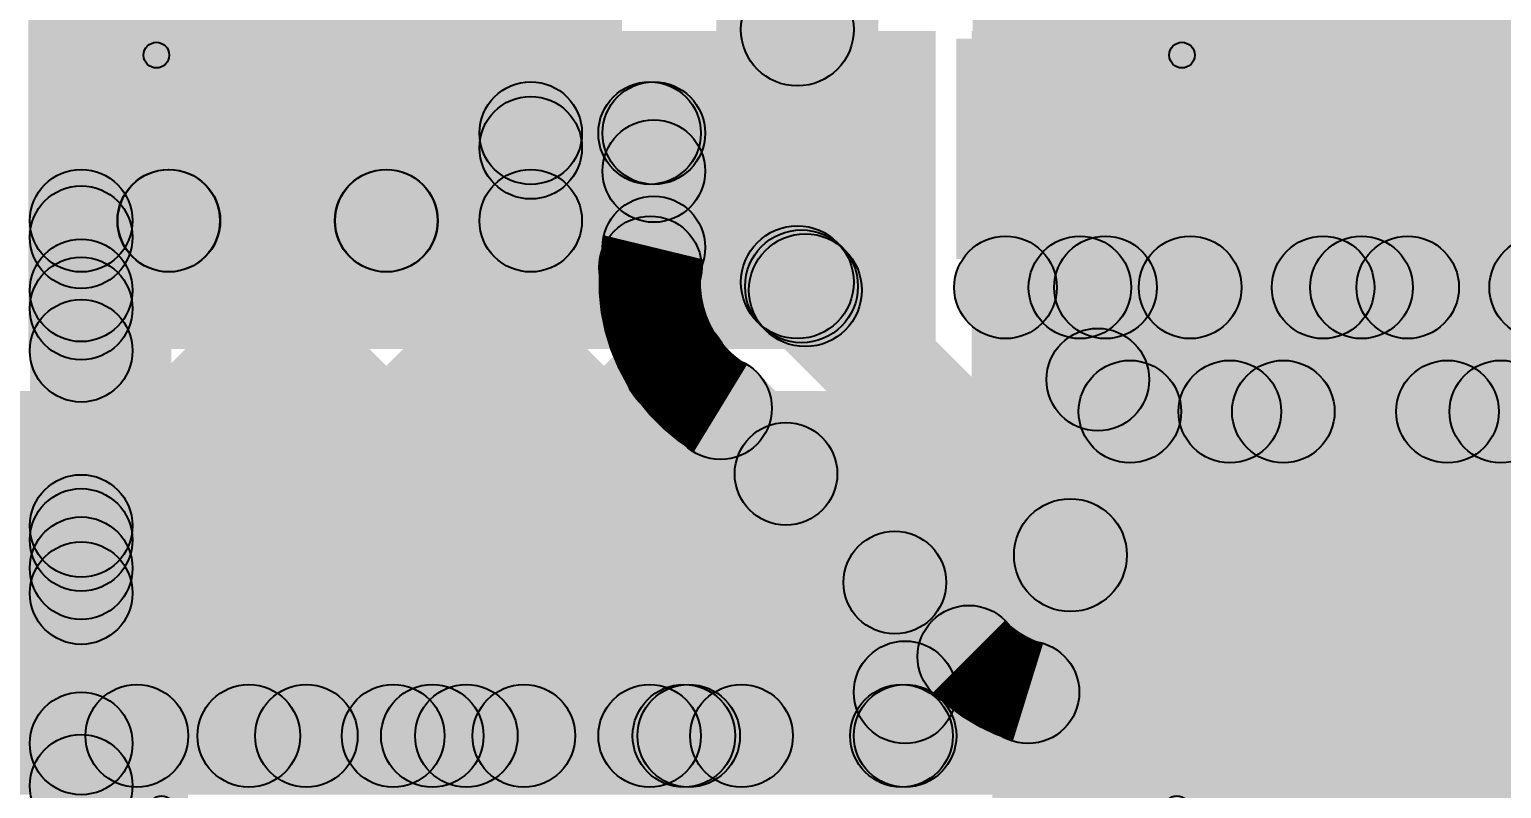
# Model space of a CAD drawing. Header units: millimetres. Extents: x 1.65 to 3.65, y 2.62 to 4.07.
# Drawn here: x 2.9002 to 3.1873, y 3.3682 to 3.5163 of the extents above; entities that cross this region are included whole.
import ezdxf

# ---------------------------------------------------------------- set-up
doc = ezdxf.new("R2010")
doc.units = ezdxf.units.MM
doc.header["$MEASUREMENT"] = 0
for name, color, linetype in [('BottomLayer', 5, 'Continuous'), ('BottomPaste', 16, 'Continuous'), ('BottomSolder', 6, 'Continuous'), ('TopLayer', 1, 'Continuous'), ('TopOverlay', 2, 'Continuous'), ('TopPaste', 8, 'Continuous'), ('TopSolder', 216, 'Continuous'), ('ViaHoleLayer', 16, 'Continuous')]:
    doc.layers.add(name, color=color, linetype=linetype)

# ---------------------------------------------------------------- blocks, each defined once
blk = doc.blocks.new('8_SOIC_47')
at = {"layer": 'TopLayer'}
for points in [[(-0.13681, 0.08681), (-0.07579, 0.08681), (-0.07579, 0.06319), (-0.13681, 0.06319)], [(0.07579, 0.08681), (0.13681, 0.08681), (0.13681, 0.06319), (0.07579, 0.06319)], [(-0.13681, 0.03681), (-0.07579, 0.03681), (-0.07579, 0.01319), (-0.13681, 0.01319)], [(0.07579, 0.03681), (0.13681, 0.03681), (0.13681, 0.01319), (0.07579, 0.01319)], [(-0.13681, -0.01319), (-0.07579, -0.01319), (-0.07579, -0.03681), (-0.13681, -0.03681)], [(0.07579, -0.01319), (0.13681, -0.01319), (0.13681, -0.03681), (0.07579, -0.03681)], [(-0.13681, -0.06319), (-0.07579, -0.06319), (-0.07579, -0.08681), (-0.13681, -0.08681)], [(0.07579, -0.06319), (0.13681, -0.06319), (0.13681, -0.08681), (0.07579, -0.08681)]]:
    blk.add_hatch(color=1, dxfattribs=at).paths.add_polyline_path(points)
at = {"layer": 'TopOverlay'}
h = blk.add_hatch(color=2, dxfattribs=at)
edge = h.paths.add_edge_path()
edge.add_arc((-0.09412, 0.101), 0.0025, 0, 360)
h = blk.add_hatch(color=2, dxfattribs=at)
edge = h.paths.add_edge_path()
edge.add_arc((-0.08588, 0.101), 0.0025, 0, 360)
h = blk.add_hatch(color=2, dxfattribs=at)
edge = h.paths.add_edge_path()
edge.add_arc((-0.074, 0.1), 0.0025, 0, 360)
for points in [[(0.07302, 0.1015), (0.07298, 0.0965), (-0.07402, 0.0975), (-0.07398, 0.1025)], [(-0.07398, -0.1025), (-0.07402, -0.0975), (0.07298, -0.0965), (0.07302, -0.1015)]]:
    blk.add_hatch(color=2, dxfattribs=at).paths.add_polyline_path(points)
h = blk.add_hatch(color=2, dxfattribs=at)
edge = h.paths.add_edge_path()
edge.add_arc((0.073, 0.099), 0.0025, 0, 360)
h = blk.add_hatch(color=2, dxfattribs=at)
edge = h.paths.add_edge_path()
edge.add_arc((-0.074, -0.1), 0.0025, 0, 360)
h = blk.add_hatch(color=2, dxfattribs=at)
edge = h.paths.add_edge_path()
edge.add_arc((0.073, -0.099), 0.0025, 0, 360)
at = {"layer": 'TopPaste'}
for points in [[(-0.13681, 0.08681), (-0.07579, 0.08681), (-0.07579, 0.06319), (-0.13681, 0.06319)], [(0.07579, 0.08681), (0.13681, 0.08681), (0.13681, 0.06319), (0.07579, 0.06319)], [(-0.13681, 0.03681), (-0.07579, 0.03681), (-0.07579, 0.01319), (-0.13681, 0.01319)], [(0.07579, 0.03681), (0.13681, 0.03681), (0.13681, 0.01319), (0.07579, 0.01319)], [(-0.13681, -0.01319), (-0.07579, -0.01319), (-0.07579, -0.03681), (-0.13681, -0.03681)], [(0.07579, -0.01319), (0.13681, -0.01319), (0.13681, -0.03681), (0.07579, -0.03681)], [(-0.13681, -0.06319), (-0.07579, -0.06319), (-0.07579, -0.08681), (-0.13681, -0.08681)], [(0.07579, -0.06319), (0.13681, -0.06319), (0.13681, -0.08681), (0.07579, -0.08681)]]:
    blk.add_hatch(color=8, dxfattribs=at).paths.add_polyline_path(points)
at = {"layer": 'TopSolder'}
for points in [[(-0.14081, 0.09081), (-0.07179, 0.09081), (-0.07179, 0.05919), (-0.14081, 0.05919)], [(0.07179, 0.09081), (0.14081, 0.09081), (0.14081, 0.05919), (0.07179, 0.05919)], [(-0.14081, 0.04081), (-0.07179, 0.04081), (-0.07179, 0.00919), (-0.14081, 0.00919)], [(0.07179, 0.04081), (0.14081, 0.04081), (0.14081, 0.00919), (0.07179, 0.00919)], [(-0.14081, -0.00919), (-0.07179, -0.00919), (-0.07179, -0.04081), (-0.14081, -0.04081)], [(0.07179, -0.00919), (0.14081, -0.00919), (0.14081, -0.04081), (0.07179, -0.04081)], [(-0.14081, -0.05919), (-0.07179, -0.05919), (-0.07179, -0.09081), (-0.14081, -0.09081)], [(0.07179, -0.05919), (0.14081, -0.05919), (0.14081, -0.09081), (0.07179, -0.09081)]]:
    blk.add_hatch(color=216, dxfattribs=at).paths.add_polyline_path(points)
at = {"layer": 'TopOverlay', "const_width": 0.005}
blk.add_lwpolyline([(-0.08588, 0.101, 1), (-0.09412, 0.101, 1)], format="xyb", close=True, dxfattribs=at)
at = {"layer": 'TopOverlay'}
for centre in [(-0.09412, 0.101), (-0.08588, 0.101), (-0.074, 0.1), (0.073, 0.099), (-0.074, -0.1), (0.073, -0.099)]:
    blk.add_circle(centre, 0.0025, dxfattribs=at)
blk = doc.blocks.new('RES_0603_B_50')
at = {"layer": 'BottomLayer'}
for points in [[(-0.045, -0.0175), (-0.045, 0.0175), (-0.015, 0.0175), (-0.015, -0.0175)], [(0.015, -0.0175), (0.015, 0.0175), (0.045, 0.0175), (0.045, -0.0175)]]:
    blk.add_hatch(color=5, dxfattribs=at).paths.add_polyline_path(points)
at = {"layer": 'BottomPaste'}
for points in [[(-0.045, -0.0175), (-0.045, 0.0175), (-0.015, 0.0175), (-0.015, -0.0175)], [(0.015, -0.0175), (0.015, 0.0175), (0.045, 0.0175), (0.045, -0.0175)]]:
    blk.add_hatch(color=16, dxfattribs=at).paths.add_polyline_path(points)
at = {"layer": 'BottomSolder'}
for points in [[(-0.049, -0.0215), (-0.049, 0.0215), (-0.011, 0.0215), (-0.011, -0.0215)], [(0.011, -0.0215), (0.011, 0.0215), (0.049, 0.0215), (0.049, -0.0215)]]:
    blk.add_hatch(color=6, dxfattribs=at).paths.add_polyline_path(points)
blk = doc.blocks.new('RES_0603_B_51')
at = {"layer": 'BottomLayer'}
for points in [[(-0.045, -0.0175), (-0.045, 0.0175), (-0.015, 0.0175), (-0.015, -0.0175)], [(0.015, -0.0175), (0.015, 0.0175), (0.045, 0.0175), (0.045, -0.0175)]]:
    blk.add_hatch(color=5, dxfattribs=at).paths.add_polyline_path(points)
at = {"layer": 'BottomPaste'}
for points in [[(-0.045, -0.0175), (-0.045, 0.0175), (-0.015, 0.0175), (-0.015, -0.0175)], [(0.015, -0.0175), (0.015, 0.0175), (0.045, 0.0175), (0.045, -0.0175)]]:
    blk.add_hatch(color=16, dxfattribs=at).paths.add_polyline_path(points)
at = {"layer": 'BottomSolder'}
for points in [[(-0.049, -0.0215), (-0.049, 0.0215), (-0.011, 0.0215), (-0.011, -0.0215)], [(0.011, -0.0215), (0.011, 0.0215), (0.049, 0.0215), (0.049, -0.0215)]]:
    blk.add_hatch(color=6, dxfattribs=at).paths.add_polyline_path(points)
blk = doc.blocks.new('CAP_0603_B_59')
at = {"layer": 'BottomLayer'}
for points in [[(-0.045, -0.0175), (-0.045, 0.0175), (-0.015, 0.0175), (-0.015, -0.0175)], [(0.015, -0.0175), (0.015, 0.0175), (0.045, 0.0175), (0.045, -0.0175)]]:
    blk.add_hatch(color=5, dxfattribs=at).paths.add_polyline_path(points)
at = {"layer": 'BottomPaste'}
for points in [[(-0.045, -0.0175), (-0.045, 0.0175), (-0.015, 0.0175), (-0.015, -0.0175)], [(0.015, -0.0175), (0.015, 0.0175), (0.045, 0.0175), (0.045, -0.0175)]]:
    blk.add_hatch(color=16, dxfattribs=at).paths.add_polyline_path(points)
at = {"layer": 'BottomSolder'}
for points in [[(-0.04736, -0.01986), (-0.04736, 0.01986), (-0.01264, 0.01986), (-0.01264, -0.01986)], [(0.01264, -0.01986), (0.01264, 0.01986), (0.04736, 0.01986), (0.04736, -0.01986)]]:
    blk.add_hatch(color=6, dxfattribs=at).paths.add_polyline_path(points)

msp = doc.modelspace()

# ---------------------------------------------------------------- hatches: boundary and pattern name
at = {"layer": 'BottomLayer'}
for points in [[(2.9, 3.49), (2.995, 3.49), (2.995, 3.535), (2.9, 3.535)], [(2.9, 3.454), (3.077, 3.454), (3.077, 3.516), (2.9, 3.516)], [(3.084, 3.434), (3.24, 3.434), (3.24, 3.516), (3.084, 3.516)], [(3.178, 3.261), (3.339, 3.261), (3.339, 3.516), (3.178, 3.516)], [(2.822, 3.367), (3.22, 3.367), (3.22, 3.4458), (2.822, 3.4458)]]:
    msp.add_hatch(color=5, dxfattribs=at).paths.add_polyline_path(points)
h = msp.add_hatch(color=5, dxfattribs=at)
edge = h.paths.add_edge_path()
edge.add_arc((3.05, 3.467), 0.01181, 0, 360)
at = {"layer": 'TopLayer'}
for points in [[(2.9201, 3.496), (2.981, 3.496), (2.981, 3.67), (2.9201, 3.67)], [(3.086, 3.483), (3.143, 3.483), (3.143, 3.615), (3.086, 3.615)], [(3.1221, 3.483), (3.275, 3.483), (3.275, 3.568), (3.1221, 3.568)], [(3.061, 3.467), (3.039, 3.467), (3.039, 3.5163), (3.061, 3.5163)], [(2.998, 3.48609), (2.998, 3.50609), (3.02119, 3.50609), (3.02119, 3.48609)], [(2.99093, 3.48617), (3.00507, 3.50031), (3.02841, 3.47698), (3.01426, 3.46283)], [(2.9174, 3.36995), (2.90326, 3.38409), (3.01493, 3.49576), (3.02907, 3.48162)], [(3.008, 3.479), (2.988, 3.479), (2.988, 3.49609), (3.008, 3.49609)], [(3.032, 3.47379), (3.012, 3.47379), (3.012, 3.49609), (3.032, 3.49609)], [(2.91033, 3.469), (2.91033, 3.489), (2.998, 3.489), (2.998, 3.469)], [(2.9174, 3.4548), (2.90326, 3.46895), (2.92039, 3.48607), (2.93453, 3.47193)], [(2.9174, 3.41238), (2.90326, 3.42652), (2.96281, 3.48607), (2.97695, 3.47193)], [(2.92032, 3.47193), (2.93446, 3.48607), (3.03495, 3.38558), (3.0208, 3.37144)], [(2.96274, 3.47193), (2.97688, 3.48607), (3.07737, 3.38558), (3.06323, 3.37144)], [(2.92033, 3.47579), (2.90033, 3.47579), (2.90033, 3.479), (2.92033, 3.479)], [(2.92033, 3.46541), (2.90033, 3.46541), (2.90033, 3.47579), (2.92033, 3.47579)], [(2.92033, 3.46541), (2.90033, 3.46541), (2.90033, 3.47579), (2.92033, 3.47579)], [(3.04222, 3.45922), (3.05778, 3.47478), (3.05859, 3.47397), (3.04303, 3.45841)], [(3.04303, 3.45841), (3.05859, 3.47397), (3.05934, 3.47322), (3.04378, 3.45766)], [(3.0906, 3.456), (3.0906, 3.476), (3.1051, 3.476), (3.1051, 3.456)], [(3.1051, 3.456), (3.1051, 3.476), (3.16, 3.476), (3.16, 3.456)], [(3.1051, 3.456), (3.1051, 3.476), (3.16, 3.476), (3.16, 3.456)], [(3.16, 3.456), (3.16, 3.476), (3.292, 3.476), (3.292, 3.456)], [(3.04378, 3.45766), (3.05934, 3.47322), (3.11103, 3.42153), (3.09547, 3.40597)], [(3.08353, 3.45893), (3.09767, 3.47307), (3.12192, 3.44882), (3.10778, 3.43468)], [(3.11566, 3.44093), (3.10152, 3.45508), (3.11952, 3.47307), (3.13366, 3.45893)], [(3.10302, 3.45893), (3.11716, 3.47307), (3.14141, 3.44882), (3.12727, 3.43468)], [(3.15184, 3.43468), (3.13769, 3.44882), (3.16194, 3.47307), (3.17609, 3.45893)], [(3.14545, 3.45893), (3.15959, 3.47307), (3.18384, 3.44882), (3.1697, 3.43468)], [(3.19426, 3.43468), (3.18012, 3.44882), (3.20437, 3.47307), (3.21851, 3.45893)], [(2.92033, 3.41673), (2.90033, 3.41673), (2.90033, 3.46541), (2.92033, 3.46541)], [(2.90326, 3.44656), (2.9174, 3.4607), (2.99252, 3.38558), (2.97838, 3.37144)], [(2.96132, 3.37144), (2.94718, 3.38558), (3.01925, 3.45766), (3.03339, 3.44351)], [(3.11485, 3.43175), (3.11485, 3.45175), (3.3355, 3.45175), (3.3355, 3.43175)], [(3.02793, 3.43533), (3.04207, 3.44947), (3.09052, 3.40102), (3.07638, 3.38688)], [(3.00375, 3.37144), (2.9896, 3.38558), (3.04071, 3.43669), (3.05485, 3.42255)], [(3.10325, 3.40275), (3.10325, 3.42475), (3.375, 3.42475), (3.375, 3.40275)], [(2.92033, 3.40635), (2.90033, 3.40635), (2.90033, 3.41673), (2.92033, 3.41673)], [(2.92033, 3.40635), (2.90033, 3.40635), (2.90033, 3.41673), (2.92033, 3.41673)], [(2.90326, 3.40413), (2.9174, 3.41827), (2.95009, 3.38558), (2.93595, 3.37144)], [(3.04617, 3.37144), (3.03203, 3.38558), (3.06192, 3.41548), (3.07607, 3.40134)], [(2.92033, 3.35768), (2.90033, 3.35768), (2.90033, 3.40635), (2.92033, 3.40635)], [(3.071, 3.377), (3.071, 3.397), (3.09498, 3.397), (3.09498, 3.377)], [(2.92119, 3.36851), (2.92119, 3.38851), (2.97119, 3.38851), (2.97119, 3.36851)], [(2.97119, 3.36851), (2.97119, 3.38851), (2.97881, 3.38851), (2.97881, 3.36851)], [(2.97119, 3.36851), (2.97119, 3.38851), (2.97881, 3.38851), (2.97881, 3.36851)], [(2.97881, 3.36851), (2.97881, 3.38851), (3.02119, 3.38851), (3.02119, 3.36851)], [(3.02119, 3.36851), (3.02119, 3.38851), (3.02881, 3.38851), (3.02881, 3.36851)], [(3.02119, 3.36851), (3.02119, 3.38851), (3.02881, 3.38851), (3.02881, 3.36851)], [(3.02881, 3.36851), (3.02881, 3.38851), (3.071, 3.38851), (3.071, 3.36851)], [(3.081, 3.37851), (3.061, 3.37851), (3.061, 3.387), (3.081, 3.387)], [(2.93119, 3.29136), (2.91119, 3.29136), (2.91119, 3.37851), (2.93119, 3.37851)], [(2.90326, 3.36171), (2.9174, 3.37585), (2.92826, 3.36499), (2.91412, 3.35085)], [(2.90326, 3.36171), (2.9174, 3.37585), (2.92826, 3.36499), (2.91412, 3.35085)], [(3.088, 3.241), (3.297, 3.241), (3.297, 3.37), (3.088, 3.37)]]:
    msp.add_hatch(color=1, dxfattribs=at).paths.add_polyline_path(points)
h = msp.add_hatch(color=1, dxfattribs=at)
edge = h.paths.add_edge_path()
edge.add_arc((3.05, 3.5163), 0.011, 0, 360)
h = msp.add_hatch(color=1, dxfattribs=at)
edge = h.paths.add_edge_path()
edge.add_arc((2.998, 3.49609), 0.01, 0, 360)
h = msp.add_hatch(color=1, dxfattribs=at)
edge = h.paths.add_edge_path()
edge.add_arc((2.998, 3.49609), 0.01, 0, 360)
h = msp.add_hatch(color=1, dxfattribs=at)
edge = h.paths.add_edge_path()
edge.add_arc((3.02119, 3.49609), 0.01, 0, 360)
h = msp.add_hatch(color=1, dxfattribs=at)
edge = h.paths.add_edge_path()
edge.add_arc((3.022, 3.49609), 0.01, 0, 360)
h = msp.add_hatch(color=1, dxfattribs=at)
edge = h.paths.add_edge_path()
edge.add_arc((2.998, 3.49324), 0.01, 0, 360)
h = msp.add_hatch(color=1, dxfattribs=at)
edge = h.paths.add_edge_path()
edge.add_arc((3.022, 3.48869), 0.01, 0, 360)
h = msp.add_hatch(color=1, dxfattribs=at)
edge = h.paths.add_edge_path()
edge.add_arc((2.91033, 3.479), 0.01, 0, 360)
h = msp.add_hatch(color=1, dxfattribs=at)
edge = h.paths.add_edge_path()
edge.add_arc((2.91033, 3.479), 0.01, 0, 360)
h = msp.add_hatch(color=1, dxfattribs=at)
edge = h.paths.add_edge_path()
edge.add_arc((2.92739, 3.479), 0.01, 0, 360)
h = msp.add_hatch(color=1, dxfattribs=at)
edge = h.paths.add_edge_path()
edge.add_arc((2.92746, 3.479), 0.01, 0, 360)
h = msp.add_hatch(color=1, dxfattribs=at)
edge = h.paths.add_edge_path()
edge.add_arc((2.96981, 3.479), 0.01, 0, 360)
h = msp.add_hatch(color=1, dxfattribs=at)
edge = h.paths.add_edge_path()
edge.add_arc((2.96988, 3.479), 0.01, 0, 360)
h = msp.add_hatch(color=1, dxfattribs=at)
edge = h.paths.add_edge_path()
edge.add_arc((2.998, 3.479), 0.01, 0, 360)
h = msp.add_hatch(color=1, dxfattribs=at)
edge = h.paths.add_edge_path()
edge.add_arc((2.998, 3.479), 0.01, 0, 360)
h = msp.add_hatch(color=1, dxfattribs=at)
edge = h.paths.add_edge_path()
edge.add_arc((2.91033, 3.47579), 0.01, 0, 360)
h = msp.add_hatch(color=1, dxfattribs=at)
edge = h.paths.add_edge_path()
edge.add_arc((2.91033, 3.47579), 0.01, 0, 360)
h = msp.add_hatch(color=1, dxfattribs=at)
edge = h.paths.add_edge_path()
edge.add_arc((2.91033, 3.47579), 0.01, 0, 360)
h = msp.add_hatch(color=1, dxfattribs=at)
edge = h.paths.add_edge_path()
edge.add_arc((3.022, 3.47379), 0.01, 0, 360)
h = msp.add_hatch(color=1, dxfattribs=at)
edge = h.paths.add_edge_path()
edge.add_arc((3.022, 3.47379), 0.01, 0, 360)
h = msp.add_hatch(color=1, dxfattribs=at)
edge = h.paths.add_edge_path()
edge.add_arc((3.02134, 3.4699), 0.01, 0, 360)
h = msp.add_hatch(color=1, dxfattribs=at)
edge = h.paths.add_edge_path()
edge.add_arc((3.05, 3.467), 0.01181, 0, 360)
h = msp.add_hatch(color=1, dxfattribs=at)
edge = h.paths.add_edge_path()
edge.add_arc((3.05, 3.467), 0.011, 0, 360)
h = msp.add_hatch(color=1, dxfattribs=at)
edge = h.paths.add_edge_path()
edge.add_arc((3.05, 3.467), 0.011, 0, 360)
h = msp.add_hatch(color=1, dxfattribs=at)
edge = h.paths.add_edge_path()
edge.add_arc((3.05081, 3.46619), 0.011, 0, 360)
h = msp.add_hatch(color=1, dxfattribs=at)
edge = h.paths.add_edge_path()
edge.add_arc((3.05081, 3.46619), 0.011, 0, 360)
h = msp.add_hatch(color=1, dxfattribs=at)
edge = h.paths.add_edge_path()
edge.add_arc((2.91033, 3.46541), 0.01, 0, 360)
h = msp.add_hatch(color=1, dxfattribs=at)
edge = h.paths.add_edge_path()
edge.add_arc((2.91033, 3.46541), 0.01, 0, 360)
h = msp.add_hatch(color=1, dxfattribs=at)
edge = h.paths.add_edge_path()
edge.add_arc((2.91033, 3.46541), 0.01, 0, 360)
h = msp.add_hatch(color=1, dxfattribs=at)
edge = h.paths.add_edge_path()
edge.add_arc((3.05156, 3.46544), 0.011, 0, 360)
h = msp.add_hatch(color=1, dxfattribs=at)
edge = h.paths.add_edge_path()
edge.add_arc((3.05156, 3.46544), 0.011, 0, 360)
h = msp.add_hatch(color=1, dxfattribs=at)
edge = h.paths.add_edge_path()
edge.add_arc((3.0906, 3.466), 0.01, 0, 360)
h = msp.add_hatch(color=1, dxfattribs=at)
edge = h.paths.add_edge_path()
edge.add_arc((3.0906, 3.466), 0.01, 0, 360)
h = msp.add_hatch(color=1, dxfattribs=at)
edge = h.paths.add_edge_path()
edge.add_arc((3.1051, 3.466), 0.01, 0, 360)
h = msp.add_hatch(color=1, dxfattribs=at)
edge = h.paths.add_edge_path()
edge.add_arc((3.1051, 3.466), 0.01, 0, 360)
h = msp.add_hatch(color=1, dxfattribs=at)
edge = h.paths.add_edge_path()
edge.add_arc((3.1051, 3.466), 0.01, 0, 360)
h = msp.add_hatch(color=1, dxfattribs=at)
edge = h.paths.add_edge_path()
edge.add_arc((3.11009, 3.466), 0.01, 0, 360)
h = msp.add_hatch(color=1, dxfattribs=at)
edge = h.paths.add_edge_path()
edge.add_arc((3.12659, 3.466), 0.01, 0, 360)
h = msp.add_hatch(color=1, dxfattribs=at)
edge = h.paths.add_edge_path()
edge.add_arc((3.15252, 3.466), 0.01, 0, 360)
h = msp.add_hatch(color=1, dxfattribs=at)
edge = h.paths.add_edge_path()
edge.add_arc((3.16, 3.466), 0.01, 0, 360)
h = msp.add_hatch(color=1, dxfattribs=at)
edge = h.paths.add_edge_path()
edge.add_arc((3.16, 3.466), 0.01, 0, 360)
h = msp.add_hatch(color=1, dxfattribs=at)
edge = h.paths.add_edge_path()
edge.add_arc((3.16, 3.466), 0.01, 0, 360)
h = msp.add_hatch(color=1, dxfattribs=at)
edge = h.paths.add_edge_path()
edge.add_arc((3.16902, 3.466), 0.01, 0, 360)
h = msp.add_hatch(color=1, dxfattribs=at)
edge = h.paths.add_edge_path()
edge.add_arc((3.19495, 3.466), 0.01, 0, 360)
h = msp.add_hatch(color=1, dxfattribs=at)
edge = h.paths.add_edge_path()
edge.add_arc((2.91033, 3.46187), 0.01, 0, 360)
h = msp.add_hatch(color=1, dxfattribs=at)
edge = h.paths.add_edge_path()
edge.add_arc((2.91033, 3.45363), 0.01, 0, 360)
h = msp.add_hatch(color=1, dxfattribs=at)
edge = h.paths.add_edge_path()
edge.add_arc((3.02632, 3.45059), 0.01, 0, 360)
h = msp.add_hatch(color=1, dxfattribs=at)
edge = h.paths.add_edge_path()
edge.add_arc((3.10859, 3.448), 0.01, 0, 360)
h = msp.add_hatch(color=1, dxfattribs=at)
edge = h.paths.add_edge_path()
edge.add_arc((3.035, 3.4424), 0.01, 0, 360)
h = msp.add_hatch(color=1, dxfattribs=at)
edge = h.paths.add_edge_path()
edge.add_arc((3.035, 3.4424), 0.01, 0, 360)
h = msp.add_hatch(color=1, dxfattribs=at)
edge = h.paths.add_edge_path()
edge.add_arc((3.11485, 3.44175), 0.01, 0, 360)
h = msp.add_hatch(color=1, dxfattribs=at)
edge = h.paths.add_edge_path()
edge.add_arc((3.11485, 3.44175), 0.01, 0, 360)
h = msp.add_hatch(color=1, dxfattribs=at)
edge = h.paths.add_edge_path()
edge.add_arc((3.13434, 3.44175), 0.01, 0, 360)
h = msp.add_hatch(color=1, dxfattribs=at)
edge = h.paths.add_edge_path()
edge.add_arc((3.14477, 3.44175), 0.01, 0, 360)
h = msp.add_hatch(color=1, dxfattribs=at)
edge = h.paths.add_edge_path()
edge.add_arc((3.17677, 3.44175), 0.01, 0, 360)
h = msp.add_hatch(color=1, dxfattribs=at)
edge = h.paths.add_edge_path()
edge.add_arc((3.18719, 3.44175), 0.01, 0, 360)
h = msp.add_hatch(color=1, dxfattribs=at)
edge = h.paths.add_edge_path()
edge.add_arc((3.04778, 3.42962), 0.01, 0, 360)
h = msp.add_hatch(color=1, dxfattribs=at)
edge = h.paths.add_edge_path()
edge.add_arc((2.91033, 3.41945), 0.01, 0, 360)
h = msp.add_hatch(color=1, dxfattribs=at)
edge = h.paths.add_edge_path()
edge.add_arc((2.91033, 3.41673), 0.01, 0, 360)
h = msp.add_hatch(color=1, dxfattribs=at)
edge = h.paths.add_edge_path()
edge.add_arc((2.91033, 3.41673), 0.01, 0, 360)
h = msp.add_hatch(color=1, dxfattribs=at)
edge = h.paths.add_edge_path()
edge.add_arc((2.91033, 3.41673), 0.01, 0, 360)
h = msp.add_hatch(color=1, dxfattribs=at)
edge = h.paths.add_edge_path()
edge.add_arc((3.10325, 3.41375), 0.011, 0, 360)
h = msp.add_hatch(color=1, dxfattribs=at)
edge = h.paths.add_edge_path()
edge.add_arc((3.10325, 3.41375), 0.011, 0, 360)
h = msp.add_hatch(color=1, dxfattribs=at)
edge = h.paths.add_edge_path()
edge.add_arc((2.91033, 3.4112), 0.01, 0, 360)
h = msp.add_hatch(color=1, dxfattribs=at)
edge = h.paths.add_edge_path()
edge.add_arc((2.91033, 3.40635), 0.01, 0, 360)
h = msp.add_hatch(color=1, dxfattribs=at)
edge = h.paths.add_edge_path()
edge.add_arc((2.91033, 3.40635), 0.01, 0, 360)
h = msp.add_hatch(color=1, dxfattribs=at)
edge = h.paths.add_edge_path()
edge.add_arc((2.91033, 3.40635), 0.01, 0, 360)
h = msp.add_hatch(color=1, dxfattribs=at)
edge = h.paths.add_edge_path()
edge.add_arc((3.069, 3.40841), 0.01, 0, 360)
h = msp.add_hatch(color=1, dxfattribs=at)
edge = h.paths.add_edge_path()
edge.add_arc((3.08345, 3.39395), 0.01, 0, 360)
h = msp.add_hatch(color=1, dxfattribs=at)
edge = h.paths.add_edge_path()
edge.add_arc((3.08345, 3.39395), 0.01, 0, 360)
h = msp.add_hatch(color=1, dxfattribs=at)
edge = h.paths.add_edge_path()
edge.add_arc((3.08345, 3.39395), 0.01, 0, 360)
h = msp.add_hatch(color=1, dxfattribs=at)
edge = h.paths.add_edge_path()
edge.add_arc((3.071, 3.387), 0.01, 0, 360)
h = msp.add_hatch(color=1, dxfattribs=at)
edge = h.paths.add_edge_path()
edge.add_arc((3.071, 3.387), 0.01, 0, 360)
h = msp.add_hatch(color=1, dxfattribs=at)
edge = h.paths.add_edge_path()
edge.add_arc((3.09498, 3.387), 0.01, 0, 360)
h = msp.add_hatch(color=1, dxfattribs=at)
edge = h.paths.add_edge_path()
edge.add_arc((3.09498, 3.387), 0.01, 0, 360)
h = msp.add_hatch(color=1, dxfattribs=at)
edge = h.paths.add_edge_path()
edge.add_arc((3.09498, 3.387), 0.01, 0, 360)
h = msp.add_hatch(color=1, dxfattribs=at)
edge = h.paths.add_edge_path()
edge.add_arc((2.92119, 3.37851), 0.01, 0, 360)
h = msp.add_hatch(color=1, dxfattribs=at)
edge = h.paths.add_edge_path()
edge.add_arc((2.92119, 3.37851), 0.01, 0, 360)
h = msp.add_hatch(color=1, dxfattribs=at)
edge = h.paths.add_edge_path()
edge.add_arc((2.94302, 3.37851), 0.01, 0, 360)
h = msp.add_hatch(color=1, dxfattribs=at)
edge = h.paths.add_edge_path()
edge.add_arc((2.95425, 3.37851), 0.01, 0, 360)
h = msp.add_hatch(color=1, dxfattribs=at)
edge = h.paths.add_edge_path()
edge.add_arc((2.97119, 3.37851), 0.01, 0, 360)
h = msp.add_hatch(color=1, dxfattribs=at)
edge = h.paths.add_edge_path()
edge.add_arc((2.97119, 3.37851), 0.01, 0, 360)
h = msp.add_hatch(color=1, dxfattribs=at)
edge = h.paths.add_edge_path()
edge.add_arc((2.97119, 3.37851), 0.01, 0, 360)
h = msp.add_hatch(color=1, dxfattribs=at)
edge = h.paths.add_edge_path()
edge.add_arc((2.97881, 3.37851), 0.01, 0, 360)
h = msp.add_hatch(color=1, dxfattribs=at)
edge = h.paths.add_edge_path()
edge.add_arc((2.97881, 3.37851), 0.01, 0, 360)
h = msp.add_hatch(color=1, dxfattribs=at)
edge = h.paths.add_edge_path()
edge.add_arc((2.97881, 3.37851), 0.01, 0, 360)
h = msp.add_hatch(color=1, dxfattribs=at)
edge = h.paths.add_edge_path()
edge.add_arc((2.98545, 3.37851), 0.01, 0, 360)
h = msp.add_hatch(color=1, dxfattribs=at)
edge = h.paths.add_edge_path()
edge.add_arc((2.99667, 3.37851), 0.01, 0, 360)
h = msp.add_hatch(color=1, dxfattribs=at)
edge = h.paths.add_edge_path()
edge.add_arc((3.02119, 3.37851), 0.01, 0, 360)
h = msp.add_hatch(color=1, dxfattribs=at)
edge = h.paths.add_edge_path()
edge.add_arc((3.02119, 3.37851), 0.01, 0, 360)
h = msp.add_hatch(color=1, dxfattribs=at)
edge = h.paths.add_edge_path()
edge.add_arc((3.02119, 3.37851), 0.01, 0, 360)
h = msp.add_hatch(color=1, dxfattribs=at)
edge = h.paths.add_edge_path()
edge.add_arc((3.02788, 3.37851), 0.01, 0, 360)
h = msp.add_hatch(color=1, dxfattribs=at)
edge = h.paths.add_edge_path()
edge.add_arc((3.02881, 3.37851), 0.01, 0, 360)
h = msp.add_hatch(color=1, dxfattribs=at)
edge = h.paths.add_edge_path()
edge.add_arc((3.02881, 3.37851), 0.01, 0, 360)
h = msp.add_hatch(color=1, dxfattribs=at)
edge = h.paths.add_edge_path()
edge.add_arc((3.02881, 3.37851), 0.01, 0, 360)
h = msp.add_hatch(color=1, dxfattribs=at)
edge = h.paths.add_edge_path()
edge.add_arc((3.0391, 3.37851), 0.01, 0, 360)
h = msp.add_hatch(color=1, dxfattribs=at)
edge = h.paths.add_edge_path()
edge.add_arc((3.0703, 3.37851), 0.01, 0, 360)
h = msp.add_hatch(color=1, dxfattribs=at)
edge = h.paths.add_edge_path()
edge.add_arc((3.071, 3.37851), 0.01, 0, 360)
h = msp.add_hatch(color=1, dxfattribs=at)
edge = h.paths.add_edge_path()
edge.add_arc((3.071, 3.37851), 0.01, 0, 360)
h = msp.add_hatch(color=1, dxfattribs=at)
edge = h.paths.add_edge_path()
edge.add_arc((2.91033, 3.37702), 0.01, 0, 360)
h = msp.add_hatch(color=1, dxfattribs=at)
edge = h.paths.add_edge_path()
edge.add_arc((2.91033, 3.36878), 0.01, 0, 360)
h = msp.add_hatch(color=1, dxfattribs=at)
edge = h.paths.add_edge_path()
edge.add_arc((2.91033, 3.36878), 0.01, 0, 360)
at = {"layer": 'ViaHoleLayer'}
h = msp.add_hatch(color=16, dxfattribs=at)
edge = h.paths.add_edge_path()
edge.add_arc((3.05, 3.467), 0.00591, 0, 360)

# ---------------------------------------------------------------- linework, layer by layer
at = {"layer": 'TopLayer', "const_width": 0.02}
for points in [[(3.035, 3.4424, -0.326143), (3.022, 3.47379)], [(3.09498, 3.387, -0.121966), (3.08345, 3.39395)], [(3.09498, 3.387, -0.121966), (3.08345, 3.39395)]]:
    msp.add_lwpolyline(points, format="xyb", dxfattribs=at)
at = {"layer": 'TopLayer'}
for centre, radius in [((3.05, 3.5163), 0.011), ((2.998, 3.49609), 0.01), ((2.998, 3.49609), 0.01), ((3.02119, 3.49609), 0.01), ((3.022, 3.49609), 0.01), ((2.998, 3.49324), 0.01), ((3.022, 3.48869), 0.01), ((2.91033, 3.479), 0.01), ((2.91033, 3.479), 0.01), ((2.92739, 3.479), 0.01), ((2.92746, 3.479), 0.01), ((2.96981, 3.479), 0.01), ((2.96988, 3.479), 0.01), ((2.998, 3.479), 0.01), ((2.998, 3.479), 0.01), ((2.91033, 3.47579), 0.01), ((2.91033, 3.47579), 0.01), ((2.91033, 3.47579), 0.01), ((3.022, 3.47379), 0.01), ((3.022, 3.47379), 0.01), ((3.02134, 3.4699), 0.01), ((3.05, 3.467), 0.011), ((3.05, 3.467), 0.011), ((3.05081, 3.46619), 0.011), ((3.05081, 3.46619), 0.011), ((2.91033, 3.46541), 0.01), ((2.91033, 3.46541), 0.01), ((2.91033, 3.46541), 0.01), ((3.05156, 3.46544), 0.011), ((3.05156, 3.46544), 0.011), ((3.0906, 3.466), 0.01), ((3.0906, 3.466), 0.01), ((3.1051, 3.466), 0.01), ((3.1051, 3.466), 0.01), ((3.1051, 3.466), 0.01), ((3.11009, 3.466), 0.01), ((3.12659, 3.466), 0.01), ((3.15252, 3.466), 0.01), ((3.16, 3.466), 0.01), ((3.16, 3.466), 0.01), ((3.16, 3.466), 0.01), ((3.16902, 3.466), 0.01), ((3.19495, 3.466), 0.01), ((2.91033, 3.46187), 0.01), ((2.91033, 3.45363), 0.01), ((3.02632, 3.45059), 0.01), ((3.10859, 3.448), 0.01), ((3.035, 3.4424), 0.01), ((3.035, 3.4424), 0.01), ((3.11485, 3.44175), 0.01), ((3.11485, 3.44175), 0.01), ((3.13434, 3.44175), 0.01), ((3.14477, 3.44175), 0.01), ((3.17677, 3.44175), 0.01), ((3.18719, 3.44175), 0.01), ((3.04778, 3.42962), 0.01), ((2.91033, 3.41945), 0.01), ((2.91033, 3.41673), 0.01), ((2.91033, 3.41673), 0.01), ((2.91033, 3.41673), 0.01), ((3.10325, 3.41375), 0.011), ((3.10325, 3.41375), 0.011), ((2.91033, 3.4112), 0.01), ((2.91033, 3.40635), 0.01), ((2.91033, 3.40635), 0.01), ((2.91033, 3.40635), 0.01), ((3.069, 3.40841), 0.01), ((3.08345, 3.39395), 0.01), ((3.08345, 3.39395), 0.01), ((3.08345, 3.39395), 0.01), ((3.071, 3.387), 0.01), ((3.071, 3.387), 0.01), ((3.09498, 3.387), 0.01), ((3.09498, 3.387), 0.01), ((3.09498, 3.387), 0.01), ((2.92119, 3.37851), 0.01), ((2.92119, 3.37851), 0.01), ((2.94302, 3.37851), 0.01), ((2.95425, 3.37851), 0.01), ((2.97119, 3.37851), 0.01), ((2.97119, 3.37851), 0.01), ((2.97119, 3.37851), 0.01), ((2.97881, 3.37851), 0.01), ((2.97881, 3.37851), 0.01), ((2.97881, 3.37851), 0.01), ((2.98545, 3.37851), 0.01), ((2.99667, 3.37851), 0.01), ((3.02119, 3.37851), 0.01), ((3.02119, 3.37851), 0.01), ((3.02119, 3.37851), 0.01), ((3.02788, 3.37851), 0.01), ((3.02881, 3.37851), 0.01), ((3.02881, 3.37851), 0.01), ((3.02881, 3.37851), 0.01), ((3.0391, 3.37851), 0.01), ((3.0703, 3.37851), 0.01), ((3.071, 3.37851), 0.01), ((3.071, 3.37851), 0.01), ((2.91033, 3.37702), 0.01), ((2.91033, 3.36878), 0.01), ((2.91033, 3.36878), 0.01)]:
    msp.add_circle(centre, radius, dxfattribs=at)

# ---------------------------------------------------------------- block references
at = {"rotation": 270}
for name, p in [('CAP_0603_B_59', (2.925, 3.54)), ('8_SOIC_47', (3.025, 3.4373)), ('RES_0603_B_50', (3.15, 3.518))]:
    msp.add_blockref(name, p, dxfattribs=at)
msp.add_blockref('RES_0603_B_51', (3.07, 3.493))

# ---------------------------------------------------------------- texts
at = {"layer": 'TopOverlay'}
msp.add_text('U3', height=0.045, rotation=90, dxfattribs=at).set_placement((3.18049, 3.43681))

doc.saveas('drawing.dxf')
